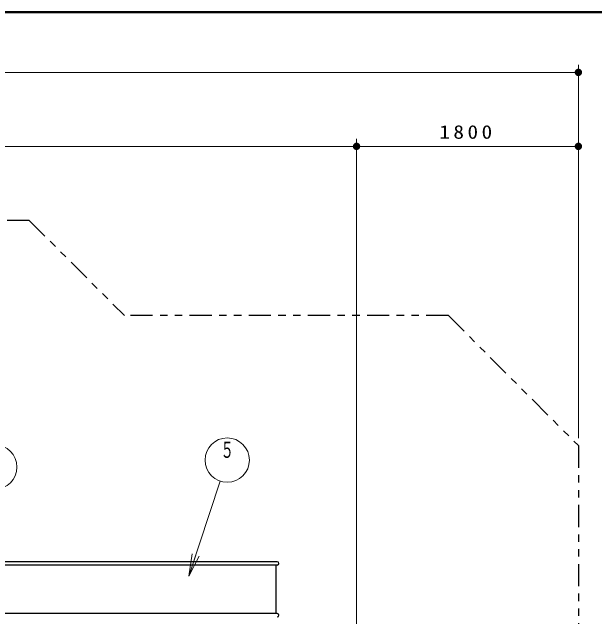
# Model space of a CAD drawing. Units: millimetres on the paper, scale 1:60. Extents: x -385 to 76, y -594 to 267.
# Drawn here: x -208.9 to -130.1, y 185.3 to 267 of the extents above; entities that cross this region are included whole.
import ezdxf
from ezdxf.enums import TextEntityAlignment as Align

# ---------------------------------------------------------------- set-up
doc = ezdxf.new("R2010")
doc.units = ezdxf.units.MM
doc.linetypes.add('USER3', pattern=[8, 3, -1, 1, -1, 1, -1])
doc.layers.add('1_60', color=7, linetype='Continuous', lineweight=25)
doc.layers.add('NAKAMURA図枠', color=7, linetype='Continuous', lineweight=13)
doc.styles.add('ＭＳ ゴシック', font='')
doc.styles.get('ＭＳ ゴシック').set_extended_font_data('MS Gothic')

# ---------------------------------------------------------------- blocks, each defined once
blk = doc.blocks.new('filled_dot')
at = {"color": 0, "linetype": 'Continuous', "lineweight": -2, "const_width": 1.25}
blk.add_lwpolyline([(-0.625, 0, 1), (0.625, 0, 1)], format="xyb", close=True, dxfattribs=at)

msp = doc.modelspace()

# ---------------------------------------------------------------- linework, layer by layer
at = {"layer": '1_60', "lineweight": 13}
for p, q in [((-132.298, 209.406), (-132.298, 259.854)), ((-357.765, 258.854), (-132.298, 258.854)), ((-162.298, 116.279), (-162.298, 249.854)), ((-324.432, 248.854), (-162.298, 248.854)), ((-162.298, 248.854), (-132.298, 248.854)), ((-184.978, 190.768), (-180.725, 203.607)), ((-184.978, 190.768), (-184.509, 193.773)), ((-184.978, 190.768), (-184.035, 193.616)), ((-183.56, 193.459), (-184.978, 190.768))]:
    msp.add_line(p, q, dxfattribs=at)
at = {"layer": '1_60', "color": 2, "linetype": 'USER3'}
for p, q in [((-206.554, 238.854), (-241.973, 238.854)), ((-206.554, 238.854), (-193.68, 225.98)), ((-149.872, 225.98), (-193.68, 225.98)), ((-149.872, 225.98), (-132.298, 208.406)), ((-132.298, 208.406), (-132.298, 87.376))]:
    msp.add_line(p, q, dxfattribs=at)
at = {"layer": '1_60'}
for p, q in [((-173.017, 192.714), (-216.949, 192.714)), ((-173.017, 192.261), (-216.949, 192.261)), ((-173.219, 192.261), (-173.219, 185.714)), ((-173.017, 185.714), (-216.949, 185.714))]:
    msp.add_line(p, q, dxfattribs=at)
at = {"layer": '1_60', "lineweight": 13}
for centre in [(-179.781, 206.454), (-211.228, 205.513)]:
    msp.add_circle(centre, 3, dxfattribs=at)
at = {"layer": '1_60'}
for centre in [(-173.017, 192.488), (-173.017, 185.488)]:
    msp.add_arc(centre, 0.227, 270, 90, dxfattribs=at)
at = {"layer": 'NAKAMURA図枠', "lineweight": 50}
msp.add_line((0, 267), (-385, 267), dxfattribs=at)

# ---------------------------------------------------------------- block references
at = {"layer": '1_60', "lineweight": 13, "xscale": 0.4, "yscale": 0.4, "rotation": 180}
for p in [(-132.298, 258.854), (-162.298, 248.854), (-132.298, 248.854)]:
    msp.add_blockref('filled_dot', p, dxfattribs=at)
at = {"layer": '1_60', "lineweight": 13, "xscale": 0.4, "yscale": 0.4}
msp.add_blockref('filled_dot', (-162.298, 248.854), dxfattribs=at)

# ---------------------------------------------------------------- texts
at = {"layer": '1_60', "style": 'ＭＳ ゴシック', "width": 0.6}
msp.add_text('５', height=2.199, dxfattribs=at).set_placement((-179.781, 208.954), align=Align.TOP_CENTER)
at = {"layer": '1_60', "insert": (-147.298, 249.854), "char_height": 1.833, "attachment_point": 8, "style": 'ＭＳ ゴシック'}
msp.add_mtext('\\T1.33;\\W1.15;1800', dxfattribs=at)

doc.saveas('drawing.dxf')
